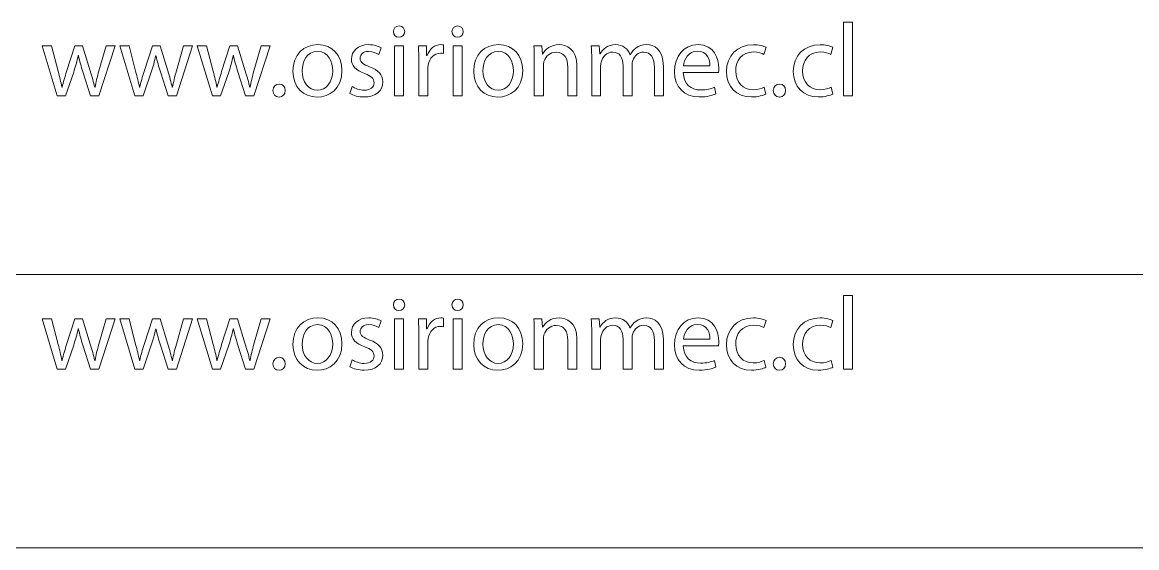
# Model space of a CAD drawing. Header units: inches. Extents: x 4400 to 4800, y 4100 to 4300.
# Drawn here: x 4533.4 to 4587.2, y 4127.5 to 4152.9 of the extents above; entities that cross this region are included whole.
import ezdxf

# ---------------------------------------------------------------- set-up
doc = ezdxf.new("R2010")
doc.units = ezdxf.units.IN
doc.header["$MEASUREMENT"] = 0
doc.layers.add('Capa 1', color=7, linetype='Continuous')

# ---------------------------------------------------------------- blocks, each defined once
blk = doc.blocks.new('block 28')
at = {"layer": 'Capa 1', "color": 1, "lineweight": 9, "true_color": 0xff0000}
for points in [[(4573.054, 4152.876), (4573.494, 4152.876), (4573.494, 4149.325), (4573.054, 4149.325), (4573.054, 4152.876)], [(4551.399, 4149.325), (4551.399, 4151.746), (4551.839, 4151.746), (4551.839, 4149.325), (4551.399, 4149.325)], [(4554.224, 4149.325), (4554.224, 4151.746), (4554.664, 4151.746), (4554.664, 4149.325), (4554.224, 4149.325)]]:
    blk.add_lwpolyline(points, dxfattribs=at)
for points, knots in [([(4551.889, 4152.426), (4551.894, 4152.275), (4551.784, 4152.156), (4551.609, 4152.156), (4551.454, 4152.156), (4551.344, 4152.275), (4551.344, 4152.426), (4551.344, 4152.581), (4551.459, 4152.701), (4551.619, 4152.701), (4551.784, 4152.701), (4551.889, 4152.581), (4551.889, 4152.426)], [0, 0, 0, 0, 1, 1, 1, 2, 2, 2, 3, 3, 3, 4, 4, 4, 4]), ([(4554.714, 4152.426), (4554.719, 4152.275), (4554.609, 4152.156), (4554.434, 4152.156), (4554.279, 4152.156), (4554.169, 4152.275), (4554.169, 4152.426), (4554.169, 4152.581), (4554.284, 4152.701), (4554.444, 4152.701), (4554.609, 4152.701), (4554.714, 4152.581), (4554.714, 4152.426)], [0, 0, 0, 0, 1, 1, 1, 2, 2, 2, 3, 3, 3, 4, 4, 4, 4]), ([(4548.864, 4150.555), (4548.864, 4149.66), (4548.245, 4149.27), (4547.659, 4149.27), (4547.004, 4149.27), (4546.499, 4149.75), (4546.499, 4150.515), (4546.499, 4151.325), (4547.029, 4151.8), (4547.699, 4151.8), (4548.395, 4151.8), (4548.864, 4151.295), (4548.864, 4150.555)], [0, 0, 0, 0, 1, 1, 1, 2, 2, 2, 3, 3, 3, 4, 4, 4, 4]), ([(4549.359, 4149.775), (4549.489, 4149.69), (4549.719, 4149.6), (4549.939, 4149.6), (4550.259, 4149.6), (4550.409, 4149.76), (4550.409, 4149.96), (4550.409, 4150.17), (4550.284, 4150.285), (4549.959, 4150.405), (4549.524, 4150.56), (4549.319, 4150.8), (4549.319, 4151.09), (4549.319, 4151.48), (4549.634, 4151.8), (4550.154, 4151.8), (4550.399, 4151.8), (4550.614, 4151.73), (4550.749, 4151.65), (4550.749, 4151.65), (4550.639, 4151.33), (4550.639, 4151.33), (4550.544, 4151.39), (4550.369, 4151.47), (4550.144, 4151.47), (4549.884, 4151.47), (4549.739, 4151.32), (4549.739, 4151.14), (4549.739, 4150.94), (4549.884, 4150.85), (4550.199, 4150.73), (4550.619, 4150.57), (4550.834, 4150.36), (4550.834, 4150), (4550.834, 4149.575), (4550.504, 4149.275), (4549.929, 4149.275), (4549.664, 4149.275), (4549.419, 4149.34), (4549.249, 4149.44), (4549.249, 4149.44), (4549.359, 4149.775), (4549.359, 4149.775)], [0, 0, 0, 0, 1, 1, 1, 2, 2, 2, 3, 3, 3, 4, 4, 4, 5, 5, 5, 6, 6, 6, 7, 7, 7, 8, 8, 8, 9, 9, 9, 10, 10, 10, 11, 11, 11, 12, 12, 12, 13, 13, 13, 14, 14, 14, 14]), ([(4552.569, 4150.99), (4552.569, 4151.275), (4552.564, 4151.52), (4552.549, 4151.746), (4552.549, 4151.746), (4552.934, 4151.746), (4552.934, 4151.746), (4552.934, 4151.746), (4552.949, 4151.27), (4552.949, 4151.27), (4552.949, 4151.27), (4552.969, 4151.27), (4552.969, 4151.27), (4553.079, 4151.595), (4553.344, 4151.8), (4553.639, 4151.8), (4553.689, 4151.8), (4553.724, 4151.796), (4553.764, 4151.786), (4553.764, 4151.786), (4553.764, 4151.37), (4553.764, 4151.37), (4553.719, 4151.38), (4553.675, 4151.385), (4553.614, 4151.385), (4553.304, 4151.385), (4553.084, 4151.15), (4553.024, 4150.82), (4553.014, 4150.76), (4553.004, 4150.69), (4553.004, 4150.615), (4553.004, 4150.615), (4553.004, 4149.325), (4553.004, 4149.325), (4553.004, 4149.325), (4552.569, 4149.325), (4552.569, 4149.325), (4552.569, 4149.325), (4552.569, 4150.99), (4552.569, 4150.99)], [0, 0, 0, 0, 1, 1, 1, 2, 2, 2, 3, 3, 3, 4, 4, 4, 5, 5, 5, 6, 6, 6, 7, 7, 7, 8, 8, 8, 9, 9, 9, 10, 10, 10, 11, 11, 11, 12, 12, 12, 13, 13, 13, 13]), ([(4557.584, 4150.555), (4557.584, 4149.66), (4556.964, 4149.27), (4556.379, 4149.27), (4555.724, 4149.27), (4555.219, 4149.75), (4555.219, 4150.515), (4555.219, 4151.325), (4555.749, 4151.8), (4556.419, 4151.8), (4557.114, 4151.8), (4557.584, 4151.295), (4557.584, 4150.555)], [0, 0, 0, 0, 1, 1, 1, 2, 2, 2, 3, 3, 3, 4, 4, 4, 4]), ([(4558.139, 4151.09), (4558.139, 4151.34), (4558.134, 4151.545), (4558.119, 4151.746), (4558.119, 4151.746), (4558.509, 4151.746), (4558.509, 4151.746), (4558.509, 4151.746), (4558.534, 4151.345), (4558.534, 4151.345), (4558.534, 4151.345), (4558.544, 4151.345), (4558.544, 4151.345), (4558.664, 4151.575), (4558.944, 4151.8), (4559.344, 4151.8), (4559.679, 4151.8), (4560.199, 4151.601), (4560.199, 4150.77), (4560.199, 4150.77), (4560.199, 4149.325), (4560.199, 4149.325), (4560.199, 4149.325), (4559.759, 4149.325), (4559.759, 4149.325), (4559.759, 4149.325), (4559.759, 4150.72), (4559.759, 4150.72), (4559.759, 4151.11), (4559.614, 4151.435), (4559.199, 4151.435), (4558.909, 4151.435), (4558.684, 4151.23), (4558.609, 4150.985), (4558.589, 4150.93), (4558.579, 4150.855), (4558.579, 4150.78), (4558.579, 4150.78), (4558.579, 4149.325), (4558.579, 4149.325), (4558.579, 4149.325), (4558.139, 4149.325), (4558.139, 4149.325), (4558.139, 4149.325), (4558.139, 4151.09), (4558.139, 4151.09)], [0, 0, 0, 0, 1, 1, 1, 2, 2, 2, 3, 3, 3, 4, 4, 4, 5, 5, 5, 6, 6, 6, 7, 7, 7, 8, 8, 8, 9, 9, 9, 10, 10, 10, 11, 11, 11, 12, 12, 12, 13, 13, 13, 14, 14, 14, 15, 15, 15, 15]), ([(4560.914, 4151.09), (4560.914, 4151.34), (4560.909, 4151.545), (4560.894, 4151.746), (4560.894, 4151.746), (4561.279, 4151.746), (4561.279, 4151.746), (4561.279, 4151.746), (4561.299, 4151.355), (4561.299, 4151.355), (4561.299, 4151.355), (4561.314, 4151.355), (4561.314, 4151.355), (4561.449, 4151.585), (4561.674, 4151.8), (4562.074, 4151.8), (4562.404, 4151.8), (4562.654, 4151.601), (4562.759, 4151.315), (4562.759, 4151.315), (4562.769, 4151.315), (4562.769, 4151.315), (4562.844, 4151.45), (4562.939, 4151.555), (4563.039, 4151.63), (4563.184, 4151.74), (4563.344, 4151.8), (4563.574, 4151.8), (4563.894, 4151.8), (4564.369, 4151.591), (4564.369, 4150.75), (4564.369, 4150.75), (4564.369, 4149.325), (4564.369, 4149.325), (4564.369, 4149.325), (4563.94, 4149.325), (4563.94, 4149.325), (4563.94, 4149.325), (4563.94, 4150.695), (4563.94, 4150.695), (4563.94, 4151.16), (4563.769, 4151.44), (4563.414, 4151.44), (4563.164, 4151.44), (4562.969, 4151.255), (4562.894, 4151.04), (4562.874, 4150.98), (4562.859, 4150.9), (4562.859, 4150.82), (4562.859, 4150.82), (4562.859, 4149.325), (4562.859, 4149.325), (4562.859, 4149.325), (4562.429, 4149.325), (4562.429, 4149.325), (4562.429, 4149.325), (4562.429, 4150.775), (4562.429, 4150.775), (4562.429, 4151.16), (4562.259, 4151.44), (4561.924, 4151.44), (4561.649, 4151.44), (4561.449, 4151.22), (4561.379, 4151), (4561.354, 4150.935), (4561.344, 4150.86), (4561.344, 4150.785), (4561.344, 4150.785), (4561.344, 4149.325), (4561.344, 4149.325), (4561.344, 4149.325), (4560.914, 4149.325), (4560.914, 4149.325), (4560.914, 4149.325), (4560.914, 4151.09), (4560.914, 4151.09)], [0, 0, 0, 0, 1, 1, 1, 2, 2, 2, 3, 3, 3, 4, 4, 4, 5, 5, 5, 6, 6, 6, 7, 7, 7, 8, 8, 8, 9, 9, 9, 10, 10, 10, 11, 11, 11, 12, 12, 12, 13, 13, 13, 14, 14, 14, 15, 15, 15, 16, 16, 16, 17, 17, 17, 18, 18, 18, 19, 19, 19, 20, 20, 20, 21, 21, 21, 22, 22, 22, 23, 23, 23, 24, 24, 24, 25, 25, 25, 25]), ([(4565.329, 4150.455), (4565.339, 4149.86), (4565.719, 4149.615), (4566.159, 4149.615), (4566.474, 4149.615), (4566.664, 4149.67), (4566.829, 4149.74), (4566.829, 4149.74), (4566.904, 4149.425), (4566.904, 4149.425), (4566.749, 4149.355), (4566.484, 4149.275), (4566.099, 4149.275), (4565.354, 4149.275), (4564.909, 4149.765), (4564.909, 4150.495), (4564.909, 4151.225), (4565.339, 4151.8), (4566.044, 4151.8), (4566.834, 4151.8), (4567.044, 4151.105), (4567.044, 4150.66), (4567.044, 4150.57), (4567.034, 4150.5), (4567.029, 4150.455), (4567.029, 4150.455), (4565.329, 4150.455), (4565.329, 4150.455)], [0, 0, 0, 0, 1, 1, 1, 2, 2, 2, 3, 3, 3, 4, 4, 4, 5, 5, 5, 6, 6, 6, 7, 7, 7, 8, 8, 8, 9, 9, 9, 9]), ([(4534.849, 4151.746), (4534.849, 4151.746), (4535.17, 4150.515), (4535.17, 4150.515), (4535.239, 4150.245), (4535.305, 4149.995), (4535.349, 4149.745), (4535.349, 4149.745), (4535.365, 4149.745), (4535.365, 4149.745), (4535.419, 4149.99), (4535.5, 4150.25), (4535.579, 4150.51), (4535.579, 4150.51), (4535.975, 4151.746), (4535.975, 4151.746), (4535.975, 4151.746), (4536.345, 4151.746), (4536.345, 4151.746), (4536.345, 4151.746), (4536.72, 4150.535), (4536.72, 4150.535), (4536.81, 4150.245), (4536.88, 4149.99), (4536.935, 4149.745), (4536.935, 4149.745), (4536.95, 4149.745), (4536.95, 4149.745), (4536.99, 4149.99), (4537.055, 4150.245), (4537.135, 4150.53), (4537.135, 4150.53), (4537.48, 4151.746), (4537.48, 4151.746), (4537.48, 4151.746), (4537.915, 4151.746), (4537.915, 4151.746), (4537.915, 4151.746), (4537.135, 4149.325), (4537.135, 4149.325), (4537.135, 4149.325), (4536.735, 4149.325), (4536.735, 4149.325), (4536.735, 4149.325), (4536.365, 4150.48), (4536.365, 4150.48), (4536.28, 4150.75), (4536.21, 4150.99), (4536.15, 4151.275), (4536.15, 4151.275), (4536.14, 4151.275), (4536.14, 4151.275), (4536.08, 4150.985), (4536.005, 4150.735), (4535.92, 4150.475), (4535.92, 4150.475), (4535.53, 4149.325), (4535.53, 4149.325), (4535.53, 4149.325), (4535.13, 4149.325), (4535.13, 4149.325), (4535.13, 4149.325), (4534.399, 4151.746), (4534.399, 4151.746), (4534.399, 4151.746), (4534.849, 4151.746), (4534.849, 4151.746)], [0, 0, 0, 0, 1, 1, 1, 2, 2, 2, 3, 3, 3, 4, 4, 4, 5, 5, 5, 6, 6, 6, 7, 7, 7, 8, 8, 8, 9, 9, 9, 10, 10, 10, 11, 11, 11, 12, 12, 12, 13, 13, 13, 14, 14, 14, 15, 15, 15, 16, 16, 16, 17, 17, 17, 18, 18, 18, 19, 19, 19, 20, 20, 20, 21, 21, 21, 22, 22, 22, 22]), ([(4538.589, 4151.746), (4538.589, 4151.746), (4538.91, 4150.515), (4538.91, 4150.515), (4538.979, 4150.245), (4539.045, 4149.995), (4539.089, 4149.745), (4539.089, 4149.745), (4539.105, 4149.745), (4539.105, 4149.745), (4539.159, 4149.99), (4539.24, 4150.25), (4539.319, 4150.51), (4539.319, 4150.51), (4539.715, 4151.746), (4539.715, 4151.746), (4539.715, 4151.746), (4540.085, 4151.746), (4540.085, 4151.746), (4540.085, 4151.746), (4540.46, 4150.535), (4540.46, 4150.535), (4540.55, 4150.245), (4540.62, 4149.99), (4540.675, 4149.745), (4540.675, 4149.745), (4540.69, 4149.745), (4540.69, 4149.745), (4540.73, 4149.99), (4540.795, 4150.245), (4540.875, 4150.53), (4540.875, 4150.53), (4541.22, 4151.746), (4541.22, 4151.746), (4541.22, 4151.746), (4541.655, 4151.746), (4541.655, 4151.746), (4541.655, 4151.746), (4540.875, 4149.325), (4540.875, 4149.325), (4540.875, 4149.325), (4540.475, 4149.325), (4540.475, 4149.325), (4540.475, 4149.325), (4540.105, 4150.48), (4540.105, 4150.48), (4540.02, 4150.75), (4539.95, 4150.99), (4539.89, 4151.275), (4539.89, 4151.275), (4539.88, 4151.275), (4539.88, 4151.275), (4539.82, 4150.985), (4539.745, 4150.735), (4539.66, 4150.475), (4539.66, 4150.475), (4539.27, 4149.325), (4539.27, 4149.325), (4539.27, 4149.325), (4538.87, 4149.325), (4538.87, 4149.325), (4538.87, 4149.325), (4538.139, 4151.746), (4538.139, 4151.746), (4538.139, 4151.746), (4538.589, 4151.746), (4538.589, 4151.746)], [0, 0, 0, 0, 1, 1, 1, 2, 2, 2, 3, 3, 3, 4, 4, 4, 5, 5, 5, 6, 6, 6, 7, 7, 7, 8, 8, 8, 9, 9, 9, 10, 10, 10, 11, 11, 11, 12, 12, 12, 13, 13, 13, 14, 14, 14, 15, 15, 15, 16, 16, 16, 17, 17, 17, 18, 18, 18, 19, 19, 19, 20, 20, 20, 21, 21, 21, 22, 22, 22, 22]), ([(4542.329, 4151.746), (4542.329, 4151.746), (4542.65, 4150.515), (4542.65, 4150.515), (4542.719, 4150.245), (4542.785, 4149.995), (4542.829, 4149.745), (4542.829, 4149.745), (4542.845, 4149.745), (4542.845, 4149.745), (4542.899, 4149.99), (4542.98, 4150.25), (4543.059, 4150.51), (4543.059, 4150.51), (4543.455, 4151.746), (4543.455, 4151.746), (4543.455, 4151.746), (4543.825, 4151.746), (4543.825, 4151.746), (4543.825, 4151.746), (4544.2, 4150.535), (4544.2, 4150.535), (4544.29, 4150.245), (4544.36, 4149.99), (4544.415, 4149.745), (4544.415, 4149.745), (4544.43, 4149.745), (4544.43, 4149.745), (4544.47, 4149.99), (4544.535, 4150.245), (4544.615, 4150.53), (4544.615, 4150.53), (4544.96, 4151.746), (4544.96, 4151.746), (4544.96, 4151.746), (4545.395, 4151.746), (4545.395, 4151.746), (4545.395, 4151.746), (4544.615, 4149.325), (4544.615, 4149.325), (4544.615, 4149.325), (4544.215, 4149.325), (4544.215, 4149.325), (4544.215, 4149.325), (4543.845, 4150.48), (4543.845, 4150.48), (4543.76, 4150.75), (4543.69, 4150.99), (4543.63, 4151.275), (4543.63, 4151.275), (4543.62, 4151.275), (4543.62, 4151.275), (4543.56, 4150.985), (4543.485, 4150.735), (4543.4, 4150.475), (4543.4, 4150.475), (4543.01, 4149.325), (4543.01, 4149.325), (4543.01, 4149.325), (4542.61, 4149.325), (4542.61, 4149.325), (4542.61, 4149.325), (4541.879, 4151.746), (4541.879, 4151.746), (4541.879, 4151.746), (4542.329, 4151.746), (4542.329, 4151.746)], [0, 0, 0, 0, 1, 1, 1, 2, 2, 2, 3, 3, 3, 4, 4, 4, 5, 5, 5, 6, 6, 6, 7, 7, 7, 8, 8, 8, 9, 9, 9, 10, 10, 10, 11, 11, 11, 12, 12, 12, 13, 13, 13, 14, 14, 14, 15, 15, 15, 16, 16, 16, 17, 17, 17, 18, 18, 18, 19, 19, 19, 20, 20, 20, 21, 21, 21, 22, 22, 22, 22]), ([(4546.944, 4150.53), (4546.944, 4150), (4547.249, 4149.6), (4547.679, 4149.6), (4548.1, 4149.6), (4548.415, 4149.995), (4548.415, 4150.54), (4548.415, 4150.95), (4548.21, 4151.47), (4547.689, 4151.47), (4547.169, 4151.47), (4546.944, 4150.99), (4546.944, 4150.53)], [0, 0, 0, 0, 1, 1, 1, 2, 2, 2, 3, 3, 3, 4, 4, 4, 4]), ([(4555.664, 4150.53), (4555.664, 4150), (4555.969, 4149.6), (4556.399, 4149.6), (4556.819, 4149.6), (4557.134, 4149.995), (4557.134, 4150.54), (4557.134, 4150.95), (4556.929, 4151.47), (4556.409, 4151.47), (4555.889, 4151.47), (4555.664, 4150.99), (4555.664, 4150.53)], [0, 0, 0, 0, 1, 1, 1, 2, 2, 2, 3, 3, 3, 4, 4, 4, 4]), ([(4566.619, 4150.77), (4566.624, 4151.05), (4566.504, 4151.485), (4566.009, 4151.485), (4565.564, 4151.485), (4565.369, 4151.075), (4565.334, 4150.77), (4565.334, 4150.77), (4566.619, 4150.77), (4566.619, 4150.77)], [0, 0, 0, 0, 1, 1, 1, 2, 2, 2, 3, 3, 3, 3]), ([(4569.314, 4149.415), (4569.199, 4149.355), (4568.944, 4149.275), (4568.619, 4149.275), (4567.889, 4149.275), (4567.414, 4149.77), (4567.414, 4150.51), (4567.414, 4151.255), (4567.924, 4151.796), (4568.714, 4151.796), (4568.974, 4151.796), (4569.204, 4151.73), (4569.324, 4151.67), (4569.324, 4151.67), (4569.224, 4151.33), (4569.224, 4151.33), (4569.119, 4151.39), (4568.954, 4151.445), (4568.714, 4151.445), (4568.159, 4151.445), (4567.859, 4151.035), (4567.859, 4150.53), (4567.859, 4149.97), (4568.219, 4149.625), (4568.699, 4149.625), (4568.949, 4149.625), (4569.114, 4149.69), (4569.239, 4149.745), (4569.239, 4149.745), (4569.314, 4149.415), (4569.314, 4149.415)], [0, 0, 0, 0, 1, 1, 1, 2, 2, 2, 3, 3, 3, 4, 4, 4, 5, 5, 5, 6, 6, 6, 7, 7, 7, 8, 8, 8, 9, 9, 9, 10, 10, 10, 10]), ([(4572.539, 4149.415), (4572.424, 4149.355), (4572.169, 4149.275), (4571.844, 4149.275), (4571.114, 4149.275), (4570.639, 4149.77), (4570.639, 4150.51), (4570.639, 4151.255), (4571.149, 4151.796), (4571.939, 4151.796), (4572.199, 4151.796), (4572.429, 4151.73), (4572.549, 4151.67), (4572.549, 4151.67), (4572.449, 4151.33), (4572.449, 4151.33), (4572.344, 4151.39), (4572.179, 4151.445), (4571.939, 4151.445), (4571.384, 4151.445), (4571.084, 4151.035), (4571.084, 4150.53), (4571.084, 4149.97), (4571.444, 4149.625), (4571.924, 4149.625), (4572.174, 4149.625), (4572.339, 4149.69), (4572.464, 4149.745), (4572.464, 4149.745), (4572.539, 4149.415), (4572.539, 4149.415)], [0, 0, 0, 0, 1, 1, 1, 2, 2, 2, 3, 3, 3, 4, 4, 4, 5, 5, 5, 6, 6, 6, 7, 7, 7, 8, 8, 8, 9, 9, 9, 10, 10, 10, 10]), ([(4545.534, 4149.585), (4545.534, 4149.77), (4545.659, 4149.9), (4545.834, 4149.9), (4546.01, 4149.9), (4546.129, 4149.77), (4546.129, 4149.585), (4546.129, 4149.405), (4546.014, 4149.27), (4545.829, 4149.27), (4545.654, 4149.27), (4545.534, 4149.405), (4545.534, 4149.585)], [0, 0, 0, 0, 1, 1, 1, 2, 2, 2, 3, 3, 3, 4, 4, 4, 4]), ([(4569.674, 4149.585), (4569.674, 4149.77), (4569.799, 4149.9), (4569.974, 4149.9), (4570.149, 4149.9), (4570.269, 4149.77), (4570.269, 4149.585), (4570.269, 4149.405), (4570.154, 4149.27), (4569.969, 4149.27), (4569.794, 4149.27), (4569.674, 4149.405), (4569.674, 4149.585)], [0, 0, 0, 0, 1, 1, 1, 2, 2, 2, 3, 3, 3, 4, 4, 4, 4])]:
    blk.add_open_spline(points, degree=3, knots=knots, dxfattribs=at)
blk = doc.blocks.new('block 29')
at = {"layer": 'Capa 1', "color": 1, "lineweight": 9, "true_color": 0xff0000}
for points in [[(4573.054, 4139.701), (4573.494, 4139.701), (4573.494, 4136.151), (4573.054, 4136.151), (4573.054, 4139.701)], [(4551.399, 4136.151), (4551.399, 4138.572), (4551.839, 4138.572), (4551.839, 4136.151), (4551.399, 4136.151)], [(4554.224, 4136.151), (4554.224, 4138.572), (4554.664, 4138.572), (4554.664, 4136.151), (4554.224, 4136.151)]]:
    blk.add_lwpolyline(points, dxfattribs=at)
for points, knots in [([(4551.889, 4139.252), (4551.894, 4139.101), (4551.784, 4138.981), (4551.609, 4138.981), (4551.454, 4138.981), (4551.344, 4139.101), (4551.344, 4139.252), (4551.344, 4139.407), (4551.459, 4139.526), (4551.619, 4139.526), (4551.784, 4139.526), (4551.889, 4139.407), (4551.889, 4139.252)], [0, 0, 0, 0, 1, 1, 1, 2, 2, 2, 3, 3, 3, 4, 4, 4, 4]), ([(4554.714, 4139.252), (4554.719, 4139.101), (4554.609, 4138.981), (4554.434, 4138.981), (4554.279, 4138.981), (4554.169, 4139.101), (4554.169, 4139.252), (4554.169, 4139.407), (4554.284, 4139.526), (4554.444, 4139.526), (4554.609, 4139.526), (4554.714, 4139.407), (4554.714, 4139.252)], [0, 0, 0, 0, 1, 1, 1, 2, 2, 2, 3, 3, 3, 4, 4, 4, 4]), ([(4534.849, 4138.572), (4534.849, 4138.572), (4535.17, 4137.341), (4535.17, 4137.341), (4535.239, 4137.071), (4535.305, 4136.821), (4535.349, 4136.571), (4535.349, 4136.571), (4535.365, 4136.571), (4535.365, 4136.571), (4535.419, 4136.816), (4535.5, 4137.076), (4535.579, 4137.336), (4535.579, 4137.336), (4535.975, 4138.572), (4535.975, 4138.572), (4535.975, 4138.572), (4536.345, 4138.572), (4536.345, 4138.572), (4536.345, 4138.572), (4536.72, 4137.361), (4536.72, 4137.361), (4536.81, 4137.071), (4536.88, 4136.816), (4536.935, 4136.571), (4536.935, 4136.571), (4536.95, 4136.571), (4536.95, 4136.571), (4536.99, 4136.816), (4537.055, 4137.071), (4537.135, 4137.356), (4537.135, 4137.356), (4537.48, 4138.572), (4537.48, 4138.572), (4537.48, 4138.572), (4537.915, 4138.572), (4537.915, 4138.572), (4537.915, 4138.572), (4537.135, 4136.151), (4537.135, 4136.151), (4537.135, 4136.151), (4536.735, 4136.151), (4536.735, 4136.151), (4536.735, 4136.151), (4536.365, 4137.306), (4536.365, 4137.306), (4536.28, 4137.576), (4536.21, 4137.816), (4536.15, 4138.101), (4536.15, 4138.101), (4536.14, 4138.101), (4536.14, 4138.101), (4536.08, 4137.811), (4536.005, 4137.561), (4535.92, 4137.301), (4535.92, 4137.301), (4535.53, 4136.151), (4535.53, 4136.151), (4535.53, 4136.151), (4535.13, 4136.151), (4535.13, 4136.151), (4535.13, 4136.151), (4534.399, 4138.572), (4534.399, 4138.572), (4534.399, 4138.572), (4534.849, 4138.572), (4534.849, 4138.572)], [0, 0, 0, 0, 1, 1, 1, 2, 2, 2, 3, 3, 3, 4, 4, 4, 5, 5, 5, 6, 6, 6, 7, 7, 7, 8, 8, 8, 9, 9, 9, 10, 10, 10, 11, 11, 11, 12, 12, 12, 13, 13, 13, 14, 14, 14, 15, 15, 15, 16, 16, 16, 17, 17, 17, 18, 18, 18, 19, 19, 19, 20, 20, 20, 21, 21, 21, 22, 22, 22, 22]), ([(4538.589, 4138.572), (4538.589, 4138.572), (4538.91, 4137.341), (4538.91, 4137.341), (4538.979, 4137.071), (4539.045, 4136.821), (4539.089, 4136.571), (4539.089, 4136.571), (4539.105, 4136.571), (4539.105, 4136.571), (4539.159, 4136.816), (4539.24, 4137.076), (4539.319, 4137.336), (4539.319, 4137.336), (4539.715, 4138.572), (4539.715, 4138.572), (4539.715, 4138.572), (4540.085, 4138.572), (4540.085, 4138.572), (4540.085, 4138.572), (4540.46, 4137.361), (4540.46, 4137.361), (4540.55, 4137.071), (4540.62, 4136.816), (4540.675, 4136.571), (4540.675, 4136.571), (4540.69, 4136.571), (4540.69, 4136.571), (4540.73, 4136.816), (4540.795, 4137.071), (4540.875, 4137.356), (4540.875, 4137.356), (4541.22, 4138.572), (4541.22, 4138.572), (4541.22, 4138.572), (4541.655, 4138.572), (4541.655, 4138.572), (4541.655, 4138.572), (4540.875, 4136.151), (4540.875, 4136.151), (4540.875, 4136.151), (4540.475, 4136.151), (4540.475, 4136.151), (4540.475, 4136.151), (4540.105, 4137.306), (4540.105, 4137.306), (4540.02, 4137.576), (4539.95, 4137.816), (4539.89, 4138.101), (4539.89, 4138.101), (4539.88, 4138.101), (4539.88, 4138.101), (4539.82, 4137.811), (4539.745, 4137.561), (4539.66, 4137.301), (4539.66, 4137.301), (4539.27, 4136.151), (4539.27, 4136.151), (4539.27, 4136.151), (4538.87, 4136.151), (4538.87, 4136.151), (4538.87, 4136.151), (4538.139, 4138.572), (4538.139, 4138.572), (4538.139, 4138.572), (4538.589, 4138.572), (4538.589, 4138.572)], [0, 0, 0, 0, 1, 1, 1, 2, 2, 2, 3, 3, 3, 4, 4, 4, 5, 5, 5, 6, 6, 6, 7, 7, 7, 8, 8, 8, 9, 9, 9, 10, 10, 10, 11, 11, 11, 12, 12, 12, 13, 13, 13, 14, 14, 14, 15, 15, 15, 16, 16, 16, 17, 17, 17, 18, 18, 18, 19, 19, 19, 20, 20, 20, 21, 21, 21, 22, 22, 22, 22]), ([(4542.329, 4138.572), (4542.329, 4138.572), (4542.65, 4137.341), (4542.65, 4137.341), (4542.719, 4137.071), (4542.785, 4136.821), (4542.829, 4136.571), (4542.829, 4136.571), (4542.845, 4136.571), (4542.845, 4136.571), (4542.899, 4136.816), (4542.98, 4137.076), (4543.059, 4137.336), (4543.059, 4137.336), (4543.455, 4138.572), (4543.455, 4138.572), (4543.455, 4138.572), (4543.825, 4138.572), (4543.825, 4138.572), (4543.825, 4138.572), (4544.2, 4137.361), (4544.2, 4137.361), (4544.29, 4137.071), (4544.36, 4136.816), (4544.415, 4136.571), (4544.415, 4136.571), (4544.43, 4136.571), (4544.43, 4136.571), (4544.47, 4136.816), (4544.535, 4137.071), (4544.615, 4137.356), (4544.615, 4137.356), (4544.96, 4138.572), (4544.96, 4138.572), (4544.96, 4138.572), (4545.395, 4138.572), (4545.395, 4138.572), (4545.395, 4138.572), (4544.615, 4136.151), (4544.615, 4136.151), (4544.615, 4136.151), (4544.215, 4136.151), (4544.215, 4136.151), (4544.215, 4136.151), (4543.845, 4137.306), (4543.845, 4137.306), (4543.76, 4137.576), (4543.69, 4137.816), (4543.63, 4138.101), (4543.63, 4138.101), (4543.62, 4138.101), (4543.62, 4138.101), (4543.56, 4137.811), (4543.485, 4137.561), (4543.4, 4137.301), (4543.4, 4137.301), (4543.01, 4136.151), (4543.01, 4136.151), (4543.01, 4136.151), (4542.61, 4136.151), (4542.61, 4136.151), (4542.61, 4136.151), (4541.879, 4138.572), (4541.879, 4138.572), (4541.879, 4138.572), (4542.329, 4138.572), (4542.329, 4138.572)], [0, 0, 0, 0, 1, 1, 1, 2, 2, 2, 3, 3, 3, 4, 4, 4, 5, 5, 5, 6, 6, 6, 7, 7, 7, 8, 8, 8, 9, 9, 9, 10, 10, 10, 11, 11, 11, 12, 12, 12, 13, 13, 13, 14, 14, 14, 15, 15, 15, 16, 16, 16, 17, 17, 17, 18, 18, 18, 19, 19, 19, 20, 20, 20, 21, 21, 21, 22, 22, 22, 22]), ([(4548.864, 4137.381), (4548.864, 4136.486), (4548.245, 4136.096), (4547.659, 4136.096), (4547.004, 4136.096), (4546.499, 4136.576), (4546.499, 4137.341), (4546.499, 4138.151), (4547.029, 4138.626), (4547.699, 4138.626), (4548.395, 4138.626), (4548.864, 4138.121), (4548.864, 4137.381)], [0, 0, 0, 0, 1, 1, 1, 2, 2, 2, 3, 3, 3, 4, 4, 4, 4]), ([(4549.359, 4136.601), (4549.489, 4136.516), (4549.719, 4136.426), (4549.939, 4136.426), (4550.259, 4136.426), (4550.409, 4136.586), (4550.409, 4136.786), (4550.409, 4136.996), (4550.284, 4137.111), (4549.959, 4137.231), (4549.524, 4137.386), (4549.319, 4137.626), (4549.319, 4137.916), (4549.319, 4138.306), (4549.634, 4138.626), (4550.154, 4138.626), (4550.399, 4138.626), (4550.614, 4138.556), (4550.749, 4138.476), (4550.749, 4138.476), (4550.639, 4138.156), (4550.639, 4138.156), (4550.544, 4138.216), (4550.369, 4138.296), (4550.144, 4138.296), (4549.884, 4138.296), (4549.739, 4138.146), (4549.739, 4137.966), (4549.739, 4137.766), (4549.884, 4137.676), (4550.199, 4137.556), (4550.619, 4137.396), (4550.834, 4137.186), (4550.834, 4136.826), (4550.834, 4136.401), (4550.504, 4136.101), (4549.929, 4136.101), (4549.664, 4136.101), (4549.419, 4136.166), (4549.249, 4136.266), (4549.249, 4136.266), (4549.359, 4136.601), (4549.359, 4136.601)], [0, 0, 0, 0, 1, 1, 1, 2, 2, 2, 3, 3, 3, 4, 4, 4, 5, 5, 5, 6, 6, 6, 7, 7, 7, 8, 8, 8, 9, 9, 9, 10, 10, 10, 11, 11, 11, 12, 12, 12, 13, 13, 13, 14, 14, 14, 14]), ([(4552.569, 4137.816), (4552.569, 4138.101), (4552.564, 4138.346), (4552.549, 4138.572), (4552.549, 4138.572), (4552.934, 4138.572), (4552.934, 4138.572), (4552.934, 4138.572), (4552.949, 4138.096), (4552.949, 4138.096), (4552.949, 4138.096), (4552.969, 4138.096), (4552.969, 4138.096), (4553.079, 4138.421), (4553.344, 4138.626), (4553.639, 4138.626), (4553.689, 4138.626), (4553.724, 4138.621), (4553.764, 4138.611), (4553.764, 4138.611), (4553.764, 4138.196), (4553.764, 4138.196), (4553.719, 4138.206), (4553.675, 4138.211), (4553.614, 4138.211), (4553.304, 4138.211), (4553.084, 4137.976), (4553.024, 4137.646), (4553.014, 4137.586), (4553.004, 4137.516), (4553.004, 4137.441), (4553.004, 4137.441), (4553.004, 4136.151), (4553.004, 4136.151), (4553.004, 4136.151), (4552.569, 4136.151), (4552.569, 4136.151), (4552.569, 4136.151), (4552.569, 4137.816), (4552.569, 4137.816)], [0, 0, 0, 0, 1, 1, 1, 2, 2, 2, 3, 3, 3, 4, 4, 4, 5, 5, 5, 6, 6, 6, 7, 7, 7, 8, 8, 8, 9, 9, 9, 10, 10, 10, 11, 11, 11, 12, 12, 12, 13, 13, 13, 13]), ([(4557.584, 4137.381), (4557.584, 4136.486), (4556.964, 4136.096), (4556.379, 4136.096), (4555.724, 4136.096), (4555.219, 4136.576), (4555.219, 4137.341), (4555.219, 4138.151), (4555.749, 4138.626), (4556.419, 4138.626), (4557.114, 4138.626), (4557.584, 4138.121), (4557.584, 4137.381)], [0, 0, 0, 0, 1, 1, 1, 2, 2, 2, 3, 3, 3, 4, 4, 4, 4]), ([(4558.139, 4137.916), (4558.139, 4138.166), (4558.134, 4138.371), (4558.119, 4138.572), (4558.119, 4138.572), (4558.509, 4138.572), (4558.509, 4138.572), (4558.509, 4138.572), (4558.534, 4138.171), (4558.534, 4138.171), (4558.534, 4138.171), (4558.544, 4138.171), (4558.544, 4138.171), (4558.664, 4138.401), (4558.944, 4138.626), (4559.344, 4138.626), (4559.679, 4138.626), (4560.199, 4138.426), (4560.199, 4137.596), (4560.199, 4137.596), (4560.199, 4136.151), (4560.199, 4136.151), (4560.199, 4136.151), (4559.759, 4136.151), (4559.759, 4136.151), (4559.759, 4136.151), (4559.759, 4137.546), (4559.759, 4137.546), (4559.759, 4137.936), (4559.614, 4138.261), (4559.199, 4138.261), (4558.909, 4138.261), (4558.684, 4138.056), (4558.609, 4137.811), (4558.589, 4137.756), (4558.579, 4137.681), (4558.579, 4137.606), (4558.579, 4137.606), (4558.579, 4136.151), (4558.579, 4136.151), (4558.579, 4136.151), (4558.139, 4136.151), (4558.139, 4136.151), (4558.139, 4136.151), (4558.139, 4137.916), (4558.139, 4137.916)], [0, 0, 0, 0, 1, 1, 1, 2, 2, 2, 3, 3, 3, 4, 4, 4, 5, 5, 5, 6, 6, 6, 7, 7, 7, 8, 8, 8, 9, 9, 9, 10, 10, 10, 11, 11, 11, 12, 12, 12, 13, 13, 13, 14, 14, 14, 15, 15, 15, 15]), ([(4560.914, 4137.916), (4560.914, 4138.166), (4560.909, 4138.371), (4560.894, 4138.572), (4560.894, 4138.572), (4561.279, 4138.572), (4561.279, 4138.572), (4561.279, 4138.572), (4561.299, 4138.181), (4561.299, 4138.181), (4561.299, 4138.181), (4561.314, 4138.181), (4561.314, 4138.181), (4561.449, 4138.411), (4561.674, 4138.626), (4562.074, 4138.626), (4562.404, 4138.626), (4562.654, 4138.426), (4562.759, 4138.141), (4562.759, 4138.141), (4562.769, 4138.141), (4562.769, 4138.141), (4562.844, 4138.276), (4562.939, 4138.381), (4563.039, 4138.456), (4563.184, 4138.566), (4563.344, 4138.626), (4563.574, 4138.626), (4563.894, 4138.626), (4564.369, 4138.416), (4564.369, 4137.576), (4564.369, 4137.576), (4564.369, 4136.151), (4564.369, 4136.151), (4564.369, 4136.151), (4563.94, 4136.151), (4563.94, 4136.151), (4563.94, 4136.151), (4563.94, 4137.521), (4563.94, 4137.521), (4563.94, 4137.986), (4563.769, 4138.266), (4563.414, 4138.266), (4563.164, 4138.266), (4562.969, 4138.081), (4562.894, 4137.866), (4562.874, 4137.806), (4562.859, 4137.726), (4562.859, 4137.646), (4562.859, 4137.646), (4562.859, 4136.151), (4562.859, 4136.151), (4562.859, 4136.151), (4562.429, 4136.151), (4562.429, 4136.151), (4562.429, 4136.151), (4562.429, 4137.601), (4562.429, 4137.601), (4562.429, 4137.986), (4562.259, 4138.266), (4561.924, 4138.266), (4561.649, 4138.266), (4561.449, 4138.046), (4561.379, 4137.826), (4561.354, 4137.761), (4561.344, 4137.686), (4561.344, 4137.611), (4561.344, 4137.611), (4561.344, 4136.151), (4561.344, 4136.151), (4561.344, 4136.151), (4560.914, 4136.151), (4560.914, 4136.151), (4560.914, 4136.151), (4560.914, 4137.916), (4560.914, 4137.916)], [0, 0, 0, 0, 1, 1, 1, 2, 2, 2, 3, 3, 3, 4, 4, 4, 5, 5, 5, 6, 6, 6, 7, 7, 7, 8, 8, 8, 9, 9, 9, 10, 10, 10, 11, 11, 11, 12, 12, 12, 13, 13, 13, 14, 14, 14, 15, 15, 15, 16, 16, 16, 17, 17, 17, 18, 18, 18, 19, 19, 19, 20, 20, 20, 21, 21, 21, 22, 22, 22, 23, 23, 23, 24, 24, 24, 25, 25, 25, 25]), ([(4565.329, 4137.281), (4565.339, 4136.686), (4565.719, 4136.441), (4566.159, 4136.441), (4566.474, 4136.441), (4566.664, 4136.496), (4566.829, 4136.566), (4566.829, 4136.566), (4566.904, 4136.251), (4566.904, 4136.251), (4566.749, 4136.181), (4566.484, 4136.101), (4566.099, 4136.101), (4565.354, 4136.101), (4564.909, 4136.591), (4564.909, 4137.321), (4564.909, 4138.051), (4565.339, 4138.626), (4566.044, 4138.626), (4566.834, 4138.626), (4567.044, 4137.931), (4567.044, 4137.486), (4567.044, 4137.396), (4567.034, 4137.326), (4567.029, 4137.281), (4567.029, 4137.281), (4565.329, 4137.281), (4565.329, 4137.281)], [0, 0, 0, 0, 1, 1, 1, 2, 2, 2, 3, 3, 3, 4, 4, 4, 5, 5, 5, 6, 6, 6, 7, 7, 7, 8, 8, 8, 9, 9, 9, 9]), ([(4569.314, 4136.241), (4569.199, 4136.181), (4568.944, 4136.101), (4568.619, 4136.101), (4567.889, 4136.101), (4567.414, 4136.596), (4567.414, 4137.336), (4567.414, 4138.081), (4567.924, 4138.621), (4568.714, 4138.621), (4568.974, 4138.621), (4569.204, 4138.556), (4569.324, 4138.496), (4569.324, 4138.496), (4569.224, 4138.156), (4569.224, 4138.156), (4569.119, 4138.216), (4568.954, 4138.271), (4568.714, 4138.271), (4568.159, 4138.271), (4567.859, 4137.861), (4567.859, 4137.356), (4567.859, 4136.796), (4568.219, 4136.451), (4568.699, 4136.451), (4568.949, 4136.451), (4569.114, 4136.516), (4569.239, 4136.571), (4569.239, 4136.571), (4569.314, 4136.241), (4569.314, 4136.241)], [0, 0, 0, 0, 1, 1, 1, 2, 2, 2, 3, 3, 3, 4, 4, 4, 5, 5, 5, 6, 6, 6, 7, 7, 7, 8, 8, 8, 9, 9, 9, 10, 10, 10, 10]), ([(4572.539, 4136.241), (4572.424, 4136.181), (4572.169, 4136.101), (4571.844, 4136.101), (4571.114, 4136.101), (4570.639, 4136.596), (4570.639, 4137.336), (4570.639, 4138.081), (4571.149, 4138.621), (4571.939, 4138.621), (4572.199, 4138.621), (4572.429, 4138.556), (4572.549, 4138.496), (4572.549, 4138.496), (4572.449, 4138.156), (4572.449, 4138.156), (4572.344, 4138.216), (4572.179, 4138.271), (4571.939, 4138.271), (4571.384, 4138.271), (4571.084, 4137.861), (4571.084, 4137.356), (4571.084, 4136.796), (4571.444, 4136.451), (4571.924, 4136.451), (4572.174, 4136.451), (4572.339, 4136.516), (4572.464, 4136.571), (4572.464, 4136.571), (4572.539, 4136.241), (4572.539, 4136.241)], [0, 0, 0, 0, 1, 1, 1, 2, 2, 2, 3, 3, 3, 4, 4, 4, 5, 5, 5, 6, 6, 6, 7, 7, 7, 8, 8, 8, 9, 9, 9, 10, 10, 10, 10]), ([(4546.944, 4137.356), (4546.944, 4136.826), (4547.249, 4136.426), (4547.679, 4136.426), (4548.1, 4136.426), (4548.415, 4136.821), (4548.415, 4137.366), (4548.415, 4137.776), (4548.21, 4138.296), (4547.689, 4138.296), (4547.169, 4138.296), (4546.944, 4137.816), (4546.944, 4137.356)], [0, 0, 0, 0, 1, 1, 1, 2, 2, 2, 3, 3, 3, 4, 4, 4, 4]), ([(4555.664, 4137.356), (4555.664, 4136.826), (4555.969, 4136.426), (4556.399, 4136.426), (4556.819, 4136.426), (4557.134, 4136.821), (4557.134, 4137.366), (4557.134, 4137.776), (4556.929, 4138.296), (4556.409, 4138.296), (4555.889, 4138.296), (4555.664, 4137.816), (4555.664, 4137.356)], [0, 0, 0, 0, 1, 1, 1, 2, 2, 2, 3, 3, 3, 4, 4, 4, 4]), ([(4566.619, 4137.596), (4566.624, 4137.876), (4566.504, 4138.311), (4566.009, 4138.311), (4565.564, 4138.311), (4565.369, 4137.901), (4565.334, 4137.596), (4565.334, 4137.596), (4566.619, 4137.596), (4566.619, 4137.596)], [0, 0, 0, 0, 1, 1, 1, 2, 2, 2, 3, 3, 3, 3]), ([(4545.534, 4136.411), (4545.534, 4136.596), (4545.659, 4136.726), (4545.834, 4136.726), (4546.01, 4136.726), (4546.129, 4136.596), (4546.129, 4136.411), (4546.129, 4136.231), (4546.014, 4136.096), (4545.829, 4136.096), (4545.654, 4136.096), (4545.534, 4136.231), (4545.534, 4136.411)], [0, 0, 0, 0, 1, 1, 1, 2, 2, 2, 3, 3, 3, 4, 4, 4, 4]), ([(4569.674, 4136.411), (4569.674, 4136.596), (4569.799, 4136.726), (4569.974, 4136.726), (4570.149, 4136.726), (4570.269, 4136.596), (4570.269, 4136.411), (4570.269, 4136.231), (4570.154, 4136.096), (4569.969, 4136.096), (4569.794, 4136.096), (4569.674, 4136.231), (4569.674, 4136.411)], [0, 0, 0, 0, 1, 1, 1, 2, 2, 2, 3, 3, 3, 4, 4, 4, 4])]:
    blk.add_open_spline(points, degree=3, knots=knots, dxfattribs=at)

msp = doc.modelspace()

# ---------------------------------------------------------------- linework, layer by layer
at = {"layer": 'Capa 1', "color": 7, "lineweight": 9, "true_color": 0xffffff}
msp.add_open_spline([(4553.002, 4140.716), (4553.002, 4140.716), (4510.308, 4140.716), (4510.308, 4140.716), (4507.24, 4140.716), (4504.67, 4138.544), (4504.003, 4135.629), (4504.003, 4135.629), (4504.003, 4135.628), (4504.003, 4135.628), (4504.003, 4135.628), (4513.796, 4135.628), (4513.796, 4135.628), (4513.796, 4135.628), (4513.796, 4135.628), (4513.796, 4135.628), (4513.796, 4135.905), (4514.02, 4136.128), (4514.296, 4136.128), (4514.572, 4136.128), (4514.796, 4135.905), (4514.796, 4135.628), (4514.796, 4135.352), (4514.572, 4135.128), (4514.336, 4135.128), (4514.336, 4135.128), (4514.336, 4133.128), (4514.336, 4133.128), (4514.572, 4133.128), (4514.796, 4132.905), (4514.796, 4132.628), (4514.796, 4132.352), (4514.572, 4132.128), (4514.296, 4132.128), (4514.02, 4132.128), (4513.796, 4132.352), (4513.796, 4132.628), (4513.796, 4132.628), (4504.003, 4132.628), (4504.003, 4132.628), (4504.003, 4132.628), (4504.003, 4132.628), (4504.003, 4132.628), (4504.67, 4129.713), (4507.24, 4127.541), (4510.308, 4127.541), (4510.308, 4127.541), (4553.002, 4127.541), (4553.002, 4127.541), (4553.002, 4127.541), (4595.696, 4127.541), (4595.696, 4127.541), (4598.765, 4127.541), (4601.334, 4129.713), (4602.002, 4132.628), (4602.002, 4132.628), (4602.002, 4132.629), (4602.002, 4132.629), (4602.002, 4132.629), (4592.206, 4132.629), (4592.206, 4132.629), (4592.206, 4132.352), (4591.982, 4132.129), (4591.706, 4132.129), (4591.43, 4132.129), (4591.206, 4132.352), (4591.206, 4132.629), (4591.206, 4132.905), (4591.43, 4133.129), (4591.677, 4133.158), (4591.677, 4133.158), (4591.677, 4135.158), (4591.677, 4135.158), (4591.43, 4135.129), (4591.206, 4135.352), (4591.206, 4135.629), (4591.206, 4135.905), (4591.43, 4136.129), (4591.706, 4136.129), (4591.982, 4136.129), (4592.206, 4135.905), (4592.206, 4135.629), (4592.206, 4135.629), (4592.206, 4135.629), (4592.206, 4135.629), (4592.206, 4135.629), (4602.001, 4135.629), (4602.001, 4135.629), (4602.001, 4135.629), (4602.002, 4135.629), (4602.002, 4135.629), (4601.334, 4138.544), (4598.765, 4140.716), (4595.696, 4140.716), (4595.696, 4140.716), (4553.002, 4140.716), (4553.002, 4140.716)], degree=3, knots=[0, 0, 0, 0, 1, 1, 1, 2, 2, 2, 3, 3, 3, 4, 4, 4, 5, 5, 5, 6, 6, 6, 7, 7, 7, 8, 8, 8, 9, 9, 9, 10, 10, 10, 11, 11, 11, 12, 12, 12, 13, 13, 13, 14, 14, 14, 15, 15, 15, 16, 16, 16, 17, 17, 17, 18, 18, 18, 19, 19, 19, 20, 20, 20, 21, 21, 21, 22, 22, 22, 23, 23, 23, 24, 24, 24, 25, 25, 25, 26, 26, 26, 27, 27, 27, 28, 28, 28, 29, 29, 29, 30, 30, 30, 31, 31, 31, 32, 32, 32, 32], dxfattribs=at)

# ---------------------------------------------------------------- block references
at = {"layer": 'Capa 1'}
for name in ['block 28', 'block 29']:
    msp.add_blockref(name, (0, 0), dxfattribs=at)

doc.saveas('drawing.dxf')
